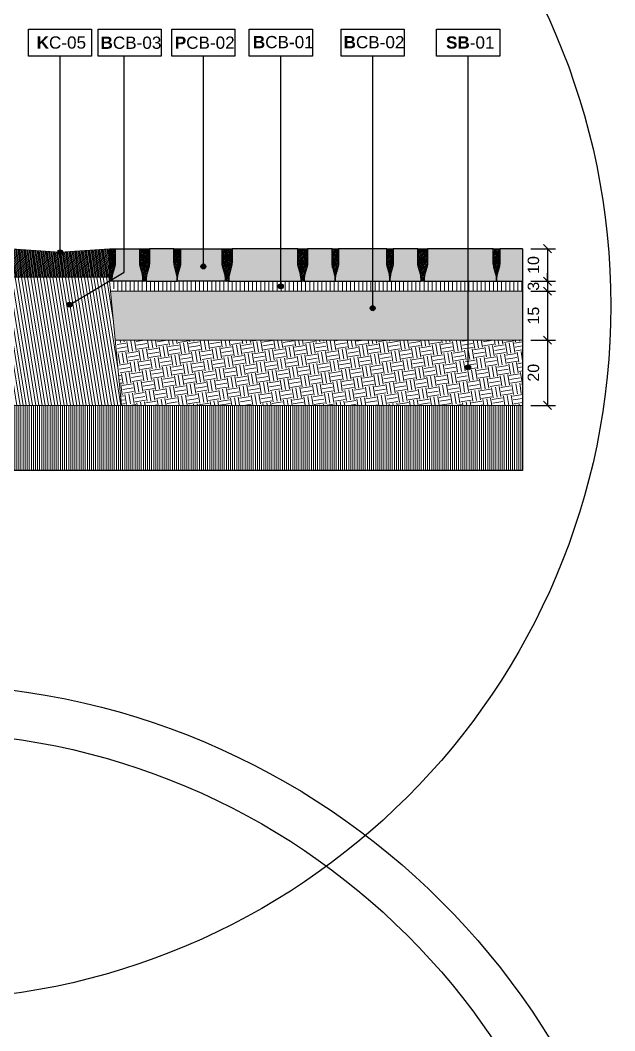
# Model space of a CAD drawing. Header units: metres. Extents: x -325 to 301, y -147 to 149.
# Drawn here: x 70.095 to 71.915, y 50.334 to 53.429 of the extents above; entities that cross this region are included whole.
import ezdxf

# ---------------------------------------------------------------- set-up
doc = ezdxf.new("R2010")
doc.units = ezdxf.units.M
doc.layers.get('Defpoints').update_dxf_attribs({"lineweight": 13})
doc.layers.add('-aux', color=50, linetype='Continuous', plot=False)
doc.layers.add('-AUX_MON', color=3, linetype='Continuous', plot=False)
doc.layers.add('0-TX-1_25', color=7, linetype='Continuous', true_color=0x3f4f7f)
doc.layers.add('EIT_3 TR sorra', color=7, linetype='Continuous', true_color=0xd8ceb0)
for name, color, linetype, lineweight, true_color in [('03-TR-Paviment_05_Open Joint Precast Pavements', 7, 'Continuous', 5, 0xb3b3b3), ('03-TR-Paviment_07_Precast Concrete Blocks', 7, 'Continuous', 5, 0xe7ddd0), ('3-TR sorra granitica', 7, 'Continuous', 0, 0xf2dac9), ('3-TR tot_u', 7, 'Continuous', 5, 0x787878)]:
    doc.layers.add(name, color=color, linetype=linetype, lineweight=lineweight, true_color=true_color)
for name, color, linetype, lineweight in [('1-CM', 7, 'Continuous', 0), ('3-TR Formigó', 252, 'Continuous', 0), ('3-TR Seleccionat', 44, 'Continuous', 0), ('3-TR Tot-u', 37, 'Continuous', 0)]:
    doc.layers.add(name, color=color, linetype=linetype, lineweight=lineweight)
for name, color, linetype in [('1-L- kodolé', 7, 'Continuous'), ('1-SECCIÓ', 1, 'Continuous'), ('A-KEYPLAN_HATCH', 7, 'Continuous'), ('A_TEXT_2', 7, 'Continuous')]:
    doc.layers.add(name, color=color, linetype=linetype)
doc.styles.get("Standard").update_dxf_attribs({"font": 'arial.ttf'})
doc.dimstyles.new('ISO-25', dxfattribs={"dimtxt": 0.1, "dimasz": 0.1, "dimexe": 0.1, "dimexo": 0.1, "dimgap": 0.1, "dimtad": 1, "dimdec": 0, "dimlfac": 100, "dimzin": 9, "dimtxsty": 'Standard', "dimblk": 'OBLIQUE', "dimcen": 0.1, "dimadec": 0, "dimazin": 0, "dimtfac": 1, "dimtdec": 0, "dimtmove": 0, "dimatfit": 3, "dimldrblk": 'OBLIQUE', "dimfxl": 1, "dimarcsym": 0})
pattern_1 = [(44.4325457, (41.7920093, -17.5875498), (0.00187572522, 0.00661871837), [0.0085328125, -0.0017065625, 0, -0.0017065625])]

# ---------------------------------------------------------------- blocks, each defined once
blk = doc.blocks.new('hatch keyplan 2')
at = {"layer": 'A-KEYPLAN_HATCH'}
blk.add_lwpolyline([(0, 0.00548), (0.01287, 0.00548), (0.01287, 0), (0, 0)], close=True, dxfattribs=at)
blk = doc.blocks.new('hatch keyplan')
at = {"layer": 'A-KEYPLAN_HATCH'}
blk.add_blockref('hatch keyplan 2', (1.43058, 0.85215), dxfattribs=at)
blk = doc.blocks.new('K04')
at = {"layer": 'A-KEYPLAN_HATCH'}
blk.add_blockref('hatch keyplan', (-1.42958, -0.85215), dxfattribs=at)
at = {"layer": 'A_TEXT_2', "insert": (0.0002, 0.00402), "char_height": 0.0025, "attachment_point": 1}
blk.add_mtext_dynamic_manual_height_columns('\\pi0.00244;{\\fArial|b1|i0|c0|p34;K}C-05', width=0.0145619, gutter_width=0.015, heights=[0], dxfattribs=at)
blk = doc.blocks.new('B-CB03')
at = {"layer": 'A-KEYPLAN_HATCH'}
blk.add_blockref('hatch keyplan', (-1.43058, -0.85215), dxfattribs=at)
at = {"layer": 'A_TEXT_2', "insert": (-0.0008, 0.00398), "char_height": 0.0025, "attachment_point": 1}
blk.add_mtext_dynamic_manual_height_columns('\\pi0.00128;{\\fArial|b1|i0|c0|p34;B}CB-03', width=0.0145619, gutter_width=0.015, heights=[0], dxfattribs=at)
blk = doc.blocks.new('PCB03')
at = {"layer": 'A-KEYPLAN_HATCH'}
blk.add_blockref('hatch keyplan', (-1.42958, -0.85215), dxfattribs=at)
at = {"layer": 'A_TEXT_2', "insert": (0.0002, 0.00399), "char_height": 0.0025, "attachment_point": 1}
blk.add_mtext_dynamic_manual_height_columns('\\pi0.00139;{\\fArial|b1|i0|c0|p34;P}CB-02', width=0.0145619, gutter_width=0.015, heights=[0], dxfattribs=at)
blk = doc.blocks.new('B-CB01')
at = {"layer": 'A-KEYPLAN_HATCH'}
blk.add_blockref('hatch keyplan', (-1.43058, -0.85215), dxfattribs=at)
at = {"layer": 'A_TEXT_2', "insert": (-0.0008, 0.00411), "char_height": 0.0025, "attachment_point": 1}
blk.add_mtext_dynamic_manual_height_columns('\\pi0.00152;{\\fArial|b1|i0|c0|p34;B}CB-01', width=0.0145619, gutter_width=0.015, heights=[0], dxfattribs=at)
blk = doc.blocks.new('B-CB02')
at = {"layer": 'A-KEYPLAN_HATCH'}
blk.add_blockref('hatch keyplan', (-1.43058, -0.85215), dxfattribs=at)
at = {"layer": 'A_TEXT_2', "insert": (-0.0008, 0.00409), "char_height": 0.0025, "attachment_point": 1}
blk.add_mtext_dynamic_manual_height_columns('\\pi0.00129;{\\fArial|b1|i0|c0|p34;B}CB-02', width=0.0145619, gutter_width=0.015, heights=[0], dxfattribs=at)
blk = doc.blocks.new('SB-01')
at = {"layer": 'A-KEYPLAN_HATCH'}
blk.add_blockref('hatch keyplan', (-1.43058, -0.85215), dxfattribs=at)
at = {"layer": 'A_TEXT_2', "insert": (-0.0008, 0.00403), "char_height": 0.0025, "attachment_point": 1}
blk.add_mtext_dynamic_manual_height_columns('\\pi0.00271;{\\fArial|b1|i0|c0|p34;SB}-01', width=0.0145619, gutter_width=0.015, heights=[0], dxfattribs=at)
blk = doc.blocks.new('POINT')
at = {"layer": '0-TX-1_25'}
h = blk.add_hatch(dxfattribs=at)
h.set_pattern_fill('ANGLE', color=256)
h.set_pattern_definition([(0, (-83.747, -12.726), (0, 6.985), [5.08, -1.905]), (90, (-83.747, -12.726), (-6.985, 4e-16), [5.08, -1.905])])
edge = h.paths.add_edge_path()
edge.add_arc((0, 0), 0.0075, 0, 360)
h = blk.add_hatch(color=256, dxfattribs=at)
h.dxf.hatch_style = 1
edge = h.paths.add_edge_path()
edge.add_arc((0, 0), 0.0075, 0, 360)
blk.add_circle((0, 0), 0.0075, dxfattribs=at)
blk = doc.blocks.new('_Oblique')
at = {"color": 0, "lineweight": -2}
blk.add_line((-0.5, -0.5), (0.5, 0.5), dxfattribs=at)
blk = doc.blocks.new('*D253')
at = {"layer": '0-TX-1_25', "color": 0, "lineweight": -2, "transparency": 16777216}
for p, q in [((71.6578, 52.7293), (71.7338, 52.7293)), ((71.7088, 52.7293), (71.7088, 52.6293)), ((71.658, 52.6293), (71.7338, 52.6293))]:
    blk.add_line(p, q, dxfattribs=at)
at = {"layer": 'Defpoints', "color": 0, "transparency": 16777216}
for p in [(71.6328, 52.7293), (71.633, 52.6293), (71.7088, 52.6293)]:
    blk.add_point(p, dxfattribs=at)
at = {"layer": '0-TX-1_25', "color": 0, "lineweight": -2, "transparency": 16777216, "xscale": 0.025, "yscale": 0.025, "zscale": 0.025}
for p, rotation in [((71.7088, 52.7293), 90), ((71.7088, 52.6293), 270)]:
    blk.add_blockref('_Oblique', p, dxfattribs=dict(at, rotation=rotation))
at = {"layer": '0-TX-1_25', "color": 0, "transparency": 16777216, "insert": (71.6659, 52.6793), "char_height": 0.035, "attachment_point": 5, "rotation": 90}
blk.add_mtext('10', dxfattribs=at)
blk = doc.blocks.new('*D254')
at = {"layer": '0-TX-1_25', "color": 0, "lineweight": -2, "transparency": 16777216}
for p, q in [((71.658, 52.6293), (71.7338, 52.6293)), ((71.7088, 52.6293), (71.7088, 52.6543)), ((71.7088, 52.6293), (71.7088, 52.5993)), ((71.658, 52.5993), (71.7338, 52.5993)), ((71.7088, 52.5993), (71.7088, 52.5743))]:
    blk.add_line(p, q, dxfattribs=at)
at = {"layer": 'Defpoints', "color": 0, "transparency": 16777216}
for p in [(71.633, 52.6293), (71.633, 52.5993), (71.7088, 52.5993)]:
    blk.add_point(p, dxfattribs=at)
at = {"layer": '0-TX-1_25', "color": 0, "lineweight": -2, "transparency": 16777216, "xscale": 0.025, "yscale": 0.025, "zscale": 0.025}
for p, rotation in [((71.7088, 52.6293), 270), ((71.7088, 52.5993), 90)]:
    blk.add_blockref('_Oblique', p, dxfattribs=dict(at, rotation=rotation))
at = {"layer": '0-TX-1_25', "color": 0, "transparency": 16777216, "insert": (71.6659, 52.6143), "char_height": 0.035, "attachment_point": 5, "rotation": 90}
blk.add_mtext('3', dxfattribs=at)
blk = doc.blocks.new('*D255')
at = {"layer": '0-TX-1_25', "color": 0, "lineweight": -2, "transparency": 16777216}
for p, q in [((71.658, 52.5993), (71.7338, 52.5993)), ((71.7088, 52.5993), (71.7088, 52.4493)), ((71.658, 52.4493), (71.7338, 52.4493))]:
    blk.add_line(p, q, dxfattribs=at)
at = {"layer": 'Defpoints', "color": 0, "transparency": 16777216}
for p in [(71.633, 52.5993), (71.633, 52.4493), (71.7088, 52.4493)]:
    blk.add_point(p, dxfattribs=at)
at = {"layer": '0-TX-1_25', "color": 0, "lineweight": -2, "transparency": 16777216, "xscale": 0.025, "yscale": 0.025, "zscale": 0.025}
for p, rotation in [((71.7088, 52.5993), 90), ((71.7088, 52.4493), 270)]:
    blk.add_blockref('_Oblique', p, dxfattribs=dict(at, rotation=rotation))
at = {"layer": '0-TX-1_25', "color": 0, "transparency": 16777216, "insert": (71.6659, 52.5243), "char_height": 0.035, "attachment_point": 5, "rotation": 90}
blk.add_mtext('15', dxfattribs=at)
blk = doc.blocks.new('*D256')
at = {"layer": '0-TX-1_25', "color": 0, "lineweight": -2, "transparency": 16777216}
for p, q in [((71.658, 52.4493), (71.7338, 52.4493)), ((71.7088, 52.4493), (71.7088, 52.2493)), ((71.658, 52.2493), (71.7338, 52.2493))]:
    blk.add_line(p, q, dxfattribs=at)
at = {"layer": 'Defpoints', "color": 0, "transparency": 16777216}
for p in [(71.633, 52.4493), (71.633, 52.2493), (71.7088, 52.2493)]:
    blk.add_point(p, dxfattribs=at)
at = {"layer": '0-TX-1_25', "color": 0, "lineweight": -2, "transparency": 16777216, "xscale": 0.025, "yscale": 0.025, "zscale": 0.025}
for p, rotation in [((71.7088, 52.4493), 90), ((71.7088, 52.2493), 270)]:
    blk.add_blockref('_Oblique', p, dxfattribs=dict(at, rotation=rotation))
at = {"layer": '0-TX-1_25', "color": 0, "transparency": 16777216, "insert": (71.6659, 52.3493), "char_height": 0.035, "attachment_point": 5, "rotation": 90}
blk.add_mtext('20', dxfattribs=at)

msp = doc.modelspace()

# ---------------------------------------------------------------- hatches: boundary and pattern name
at = {"layer": '03-TR-Paviment_05_Open Joint Precast Pavements'}
h = msp.add_hatch(color=256, dxfattribs=at)
h.dxf.hatch_style = 1
edge = h.paths.add_edge_path()
edge.add_line((70.3755, 52.6293), (70.3755, 52.6375))
edge.add_arc((70.424, 52.6375), 0.0484, 164.001, 180, ccw=False)
edge.add_line((70.3774, 52.6509), (70.3834, 52.6716))
edge.add_arc((70.3284, 52.6873), 0.0571, 344.001, 360)
edge.add_line((70.3856, 52.6873), (70.3856, 52.7285))
edge.add_line((70.3856, 52.7285), (70.3864, 52.7285))
edge.add_line((70.3864, 52.7285), (70.3864, 52.7293))
edge.add_line((70.3864, 52.7293), (70.4597, 52.7293))
edge.add_line((70.4597, 52.7293), (70.4597, 52.7285))
edge.add_line((70.4597, 52.7285), (70.4605, 52.7285))
edge.add_line((70.4605, 52.7285), (70.4605, 52.6873))
edge.add_arc((70.5176, 52.6873), 0.0571, 180, 195.999)
edge.add_line((70.4627, 52.6716), (70.4686, 52.6509))
edge.add_arc((70.4221, 52.6375), 0.0484, 0, 15.999, ccw=False)
edge.add_line((70.4705, 52.6375), (70.4705, 52.6293))
edge.add_line((70.4705, 52.6293), (70.3755, 52.6293))
h = msp.add_hatch(color=256, dxfattribs=at)
h.dxf.hatch_style = 1
edge = h.paths.add_edge_path()
edge.add_line((70.5755, 52.6293), (70.5755, 52.6375))
edge.add_arc((70.527, 52.6375), 0.0484, 360, 375.999)
edge.add_line((70.5736, 52.6509), (70.5676, 52.6716))
edge.add_arc((70.6226, 52.6873), 0.0571, 180, 195.999, ccw=False)
edge.add_line((70.5654, 52.6873), (70.5654, 52.7285))
edge.add_line((70.5654, 52.7285), (70.5646, 52.7285))
edge.add_line((70.5646, 52.7285), (70.5646, 52.7293))
edge.add_line((70.5646, 52.7293), (70.4913, 52.7293))
edge.add_line((70.4913, 52.7293), (70.4913, 52.7285))
edge.add_line((70.4913, 52.7285), (70.4905, 52.7285))
edge.add_line((70.4905, 52.7285), (70.4905, 52.6873))
edge.add_arc((70.4334, 52.6873), 0.0571, 344.001, 360, ccw=False)
edge.add_line((70.4883, 52.6716), (70.4824, 52.6509))
edge.add_arc((70.5289, 52.6375), 0.0484, 164.001, 180)
edge.add_line((70.4805, 52.6375), (70.4805, 52.6293))
edge.add_line((70.4805, 52.6293), (70.5755, 52.6293))
h = msp.add_hatch(color=256, dxfattribs=at)
h.dxf.hatch_style = 1
edge = h.paths.add_edge_path()
edge.add_line((70.5755, 52.6293), (70.5755, 52.6375))
edge.add_arc((70.6239, 52.6375), 0.0484, 164.001, 180, ccw=False)
edge.add_line((70.5773, 52.6509), (70.5833, 52.6716))
edge.add_arc((70.5284, 52.6873), 0.0571, 344.001, 360)
edge.add_line((70.5855, 52.6873), (70.5855, 52.7285))
edge.add_line((70.5855, 52.7285), (70.5863, 52.7285))
edge.add_line((70.5863, 52.7285), (70.5863, 52.7293))
edge.add_line((70.5863, 52.7293), (70.7121, 52.7293))
edge.add_line((70.7121, 52.7293), (70.7121, 52.7285))
edge.add_line((70.7121, 52.7285), (70.7129, 52.7285))
edge.add_line((70.7129, 52.7285), (70.7129, 52.6873))
edge.add_arc((70.7701, 52.6873), 0.0571, 180, 195.999)
edge.add_line((70.7151, 52.6716), (70.7211, 52.6509))
edge.add_arc((70.6745, 52.6375), 0.0484, 0, 15.999, ccw=False)
edge.add_line((70.723, 52.6375), (70.723, 52.6293))
edge.add_line((70.723, 52.6293), (70.5755, 52.6293))
h = msp.add_hatch(color=256, dxfattribs=at)
h.dxf.hatch_style = 1
edge = h.paths.add_edge_path()
edge.add_line((70.9543, 52.6293), (70.9543, 52.6375))
edge.add_arc((70.9058, 52.6375), 0.0484, 0, 15.999)
edge.add_line((70.9524, 52.6509), (70.9464, 52.6716))
edge.add_arc((71.0014, 52.6873), 0.0571, 180, 195.999, ccw=False)
edge.add_line((70.9442, 52.6873), (70.9442, 52.7285))
edge.add_line((70.9442, 52.7285), (70.9434, 52.7285))
edge.add_line((70.9434, 52.7285), (70.9434, 52.7293))
edge.add_line((70.9434, 52.7293), (70.7439, 52.7293))
edge.add_line((70.7439, 52.7293), (70.7439, 52.7285))
edge.add_line((70.7439, 52.7285), (70.7431, 52.7285))
edge.add_line((70.7431, 52.7285), (70.7431, 52.6873))
edge.add_arc((70.6859, 52.6873), 0.0571, -15.999, 0, ccw=False)
edge.add_line((70.7408, 52.6716), (70.7349, 52.6509))
edge.add_arc((70.7814, 52.6375), 0.0484, 164.001, 180)
edge.add_line((70.733, 52.6375), (70.733, 52.6293))
edge.add_line((70.733, 52.6293), (70.9543, 52.6293))
h = msp.add_hatch(color=256, dxfattribs=at)
h.dxf.hatch_style = 1
edge = h.paths.add_edge_path()
edge.add_line((71.0592, 52.6293), (71.0592, 52.6375))
edge.add_arc((71.0108, 52.6375), 0.0484, 0, 15.999)
edge.add_line((71.0573, 52.6509), (71.0514, 52.6716))
edge.add_arc((71.1063, 52.6873), 0.0571, 180, 195.999, ccw=False)
edge.add_line((71.0492, 52.6873), (71.0492, 52.7285))
edge.add_line((71.0492, 52.7285), (71.0484, 52.7285))
edge.add_line((71.0484, 52.7285), (71.0484, 52.7293))
edge.add_line((71.0484, 52.7293), (70.9751, 52.7293))
edge.add_line((70.9751, 52.7293), (70.9751, 52.7285))
edge.add_line((70.9751, 52.7285), (70.9743, 52.7285))
edge.add_line((70.9743, 52.7285), (70.9743, 52.6873))
edge.add_arc((70.9172, 52.6873), 0.0571, -15.999, 0, ccw=False)
edge.add_line((70.9721, 52.6716), (70.9661, 52.6509))
edge.add_arc((71.0127, 52.6375), 0.0484, 164.001, 180)
edge.add_line((70.9643, 52.6375), (70.9643, 52.6293))
edge.add_line((70.9643, 52.6293), (71.0592, 52.6293))
h = msp.add_hatch(color=256, dxfattribs=at)
h.dxf.hatch_style = 1
edge = h.paths.add_edge_path()
edge.add_line((71.2267, 52.6293), (71.2267, 52.6375))
edge.add_arc((71.1783, 52.6375), 0.0484, 360, 375.999)
edge.add_line((71.2248, 52.6509), (71.2189, 52.6716))
edge.add_arc((71.2738, 52.6873), 0.0571, 180, 195.999, ccw=False)
edge.add_line((71.2167, 52.6873), (71.2167, 52.7285))
edge.add_line((71.2167, 52.7285), (71.2159, 52.7285))
edge.add_line((71.2159, 52.7285), (71.2159, 52.7293))
edge.add_line((71.2159, 52.7293), (71.0701, 52.7293))
edge.add_line((71.0701, 52.7293), (71.0701, 52.7285))
edge.add_line((71.0701, 52.7285), (71.0693, 52.7285))
edge.add_line((71.0693, 52.7285), (71.0693, 52.6873))
edge.add_arc((71.0121, 52.6873), 0.0571, 344.001, 360, ccw=False)
edge.add_line((71.067, 52.6716), (71.0611, 52.6509))
edge.add_arc((71.1076, 52.6375), 0.0484, 164.001, 180)
edge.add_line((71.0592, 52.6375), (71.0592, 52.6293))
edge.add_line((71.0592, 52.6293), (71.2267, 52.6293))
h = msp.add_hatch(color=256, dxfattribs=at)
h.dxf.hatch_style = 1
edge = h.paths.add_edge_path()
edge.add_line((71.3217, 52.6293), (71.3217, 52.6375))
edge.add_arc((71.2733, 52.6375), 0.0484, 0, 15.999)
edge.add_line((71.3198, 52.6509), (71.3139, 52.6716))
edge.add_arc((71.3688, 52.6873), 0.0571, 180, 195.999, ccw=False)
edge.add_line((71.3116, 52.6873), (71.3116, 52.7285))
edge.add_line((71.3116, 52.7285), (71.3108, 52.7285))
edge.add_line((71.3108, 52.7285), (71.3108, 52.7293))
edge.add_line((71.3108, 52.7293), (71.2375, 52.7293))
edge.add_line((71.2375, 52.7293), (71.2375, 52.7285))
edge.add_line((71.2375, 52.7285), (71.2367, 52.7285))
edge.add_line((71.2367, 52.7285), (71.2367, 52.6873))
edge.add_arc((71.1796, 52.6873), 0.0571, -15.999, 0, ccw=False)
edge.add_line((71.2345, 52.6716), (71.2286, 52.6509))
edge.add_arc((71.2751, 52.6375), 0.0484, 164.001, 180)
edge.add_line((71.2267, 52.6375), (71.2267, 52.6293))
edge.add_line((71.2267, 52.6293), (71.3217, 52.6293))
h = msp.add_hatch(color=256, dxfattribs=at)
h.dxf.hatch_style = 1
edge = h.paths.add_edge_path()
edge.add_line((71.5529, 52.6293), (71.5529, 52.6375))
edge.add_arc((71.5045, 52.6375), 0.0484, 0, 15.999)
edge.add_line((71.551, 52.6509), (71.5451, 52.6716))
edge.add_arc((71.6, 52.6873), 0.0571, 180, 195.999, ccw=False)
edge.add_line((71.5429, 52.6873), (71.5429, 52.7285))
edge.add_line((71.5429, 52.7285), (71.5421, 52.7285))
edge.add_line((71.5421, 52.7285), (71.5421, 52.7293))
edge.add_line((71.5421, 52.7293), (71.3425, 52.7293))
edge.add_line((71.3425, 52.7293), (71.3425, 52.7285))
edge.add_line((71.3425, 52.7285), (71.3417, 52.7285))
edge.add_line((71.3417, 52.7285), (71.3417, 52.6873))
edge.add_arc((71.2846, 52.6873), 0.0571, -15.999, 0, ccw=False)
edge.add_line((71.3395, 52.6716), (71.3336, 52.6509))
edge.add_arc((71.3801, 52.6375), 0.0484, 164.001, 180)
edge.add_line((71.3317, 52.6375), (71.3317, 52.6293))
edge.add_line((71.3317, 52.6293), (71.5529, 52.6293))
h = msp.add_hatch(color=256, dxfattribs=at)
h.dxf.hatch_style = 1
edge = h.paths.add_edge_path()
edge.add_line((71.6328, 52.6293), (71.6328, 52.7293))
edge.add_line((71.6328, 52.7293), (71.5637, 52.7293))
edge.add_line((71.5637, 52.7293), (71.5637, 52.7285))
edge.add_line((71.5637, 52.7285), (71.5629, 52.7285))
edge.add_line((71.5629, 52.7285), (71.5629, 52.6873))
edge.add_arc((71.5058, 52.6873), 0.0571, 344.001, 360, ccw=False)
edge.add_line((71.5607, 52.6716), (71.5548, 52.6509))
edge.add_arc((71.6013, 52.6375), 0.0484, 164.001, 180)
edge.add_line((71.5529, 52.6375), (71.5529, 52.6293))
edge.add_line((71.5529, 52.6293), (71.6328, 52.6293))
at = {"layer": '03-TR-Paviment_07_Precast Concrete Blocks'}
h = msp.add_hatch(dxfattribs=at)
h.set_pattern_fill('ANSI31', color=256, scale=0.001075, angle=233.432546, style=0, double=1)
h.paths.add_polyline_path([(70.0676, 52.7293), (70.0676, 52.6421), (70.3676, 52.6421), (70.3676, 52.7293), (70.2168, 52.7182)])
at = {"layer": '3-TR Formigó'}
h = msp.add_hatch(dxfattribs=at)
h.set_pattern_fill('ANSI31', color=256, scale=0.003, angle=234.1752)
h.set_pattern_definition([(279.175244, (-139.538644, 8.5886), (0.00940313004, 0.0015188056), [])])
h.paths.add_polyline_path([(70.0692, 52.2493), (70.4054, 52.2493), (70.3676, 52.6421), (70.0676, 52.6421), (70.0684, 52.5845)])
at = {"layer": '3-TR Seleccionat'}
h = msp.add_hatch(dxfattribs=at)
h.set_pattern_fill('ANSI31', color=256, scale=0.002, angle=225, style=0)
h.set_pattern_definition([(270, (-130.816933, 4.915966), (0.00635, -2e-18), [])])
h.paths.add_polyline_path([(68.6362, 52.8283), (68.6362, 52.0493), (71.6328, 52.0499), (71.633, 52.2493), (70.0693, 52.2493), (69.5676, 52.2493), (69.5676, 52.4729)])
at = {"layer": '3-TR sorra granitica'}
h = msp.add_hatch(dxfattribs=at)
h.set_pattern_fill('LINE', color=256, scale=0.1, angle=54.3535, style=0)
h.set_pattern_definition([(90, (95.780813, 260.784959), (-0.0125, -5e-12), [])])
h.paths.add_polyline_path([(70.3723, 52.6293), (70.3834, 52.5993), (71.633, 52.5993), (71.633, 52.6293)])
at = {"layer": '3-TR Tot-u'}
h = msp.add_hatch(dxfattribs=at)
h.set_pattern_fill('EARTH', color=256, scale=0.005, angle=-80.82476)
h.paths.add_polyline_path([(70.4063, 52.2493), (71.6328, 52.2493), (71.6328, 52.4493), (70.3905, 52.4495)])
at = {"layer": '3-TR tot_u'}
h = msp.add_hatch(dxfattribs=at)
h.set_pattern_fill('AR-CONC', color=256, scale=0.0002, angle=90.2664)
h.set_pattern_definition([(140.2664143104, (269984.931893, -738410.930217), (0.0030183585511, 0.0364513625844), [0.00381, -0.04191]), (85.2664143104, (269984.931893, -738410.930217), (-0.0381781810675, -0.0072262829332), [0.003048, -0.033528116834]), (190.7178590104, (269984.932144, -738410.92718), (-0.0351598209585, 0.0292250795622), [0.00323800176, -0.03561804892]), (136.4506143104, (269984.921733, -738410.930265), (0.0081562825582, 0.0542543196878), [0.005715, -0.062865]), (186.9019719204, (269984.922413, -738410.925743), (-0.049705465848, 0.047250217616), [0.004857004628, -0.053427121632]), (81.45056548, (269984.921733, -738410.930265), (-0.0497054658455, 0.0472502176188), [0.004571993414, -0.050291946384]), (111.2664143104, (269984.92425, -738410.925173), (0.0203118235131, 0.0304176527954), [0.00381, -0.04191]), (56.2664143104, (269984.92425, -738410.925173), (-0.0368946682902, 0.0121889849718), [0.003048, -0.033528]), (161.7178593104, (269984.925942, -738410.922638), (-0.016582844967, 0.0426066376987), [0.00323800176, -0.03561798752]), (127.7664143104, (269984.931893, -738410.930217), (-0.0169136972324, 0.00053908133522), [0, -0.0331216, 0, -0.034036, 0, -0.033655]), (97.7664143104, (269984.931893, -738410.930217), (-0.02009803784808, 0.0132706243038), [0, -0.0194056, 0, -0.0323596, 0, -0.012827]), (57.7664143104, (269984.931946, -738410.941546), (0.00101964285024, 0.02712315336895), [0, -0.0127, 0, -0.039624, 0, -0.052578]), (47.7664143104, (269984.93197, -738410.946626), (-0.0052229971542, 0.0296018704426), [0, -0.01651, 0, -0.0263144, 0, -0.037338])])
h.paths.add_polyline_path([(70.3708, 52.5981), (70.3855, 52.4495), (71.6328, 52.4493), (71.633, 52.5993)])
at = {"layer": 'EIT_3 TR sorra'}
h = msp.add_hatch(dxfattribs=at)
h.set_pattern_fill('ANSI36', color=256, scale=0.001075, angle=-0.5675, style=0, double=1)
h.set_pattern_definition(pattern_1)
edge = h.paths.add_edge_path()
edge.add_line((70.3755, 52.6293), (70.3676, 52.6293))
edge.add_line((70.3676, 52.6293), (70.3676, 52.7285))
edge.add_line((70.3676, 52.7285), (70.3856, 52.7285))
edge.add_line((70.3856, 52.7285), (70.3856, 52.6873))
edge.add_arc((70.3284, 52.6873), 0.0571, 344.001, 360, ccw=False)
edge.add_line((70.3834, 52.6716), (70.3774, 52.6508))
edge.add_arc((70.424, 52.6375), 0.0484, 164.001, 180)
edge.add_line((70.3755, 52.6375), (70.3755, 52.6293))
edge.add_line((70.3755, 52.6293), (70.3676, 52.6293))
h = msp.add_hatch(dxfattribs=at)
h.set_pattern_fill('ANSI36', color=256, scale=0.001075, angle=-0.5675, style=0, double=1)
h.set_pattern_definition(pattern_1)
edge = h.paths.add_edge_path()
edge.add_line((70.4805, 52.6293), (70.4705, 52.6293))
edge.add_line((70.4705, 52.6293), (70.4705, 52.6375))
edge.add_arc((70.4221, 52.6375), 0.0484, 360, 375.999)
edge.add_line((70.4686, 52.6508), (70.4627, 52.6716))
edge.add_arc((70.5176, 52.6873), 0.0571, 180, 195.999, ccw=False)
edge.add_line((70.4605, 52.6873), (70.4605, 52.7285))
edge.add_line((70.4605, 52.7285), (70.4905, 52.7285))
edge.add_line((70.4905, 52.7285), (70.4905, 52.6873))
edge.add_arc((70.4334, 52.6873), 0.0571, -15.999, 0, ccw=False)
edge.add_line((70.4883, 52.6716), (70.4824, 52.6508))
edge.add_arc((70.5289, 52.6375), 0.0484, 164.001, 180)
edge.add_line((70.4805, 52.6375), (70.4805, 52.6293))
edge.add_line((70.4805, 52.6293), (70.4705, 52.6293))
h = msp.add_hatch(dxfattribs=at)
h.set_pattern_fill('ANSI36', color=256, scale=0.001075, angle=-0.5675, style=0, double=1)
h.set_pattern_definition(pattern_1)
edge = h.paths.add_edge_path()
edge.add_line((70.5755, 52.6293), (70.5755, 52.6375))
edge.add_arc((70.527, 52.6375), 0.0484, 360, 375.999)
edge.add_line((70.5736, 52.6508), (70.5676, 52.6716))
edge.add_arc((70.6226, 52.6873), 0.0571, 180, 195.999, ccw=False)
edge.add_line((70.5654, 52.6873), (70.5654, 52.7285))
edge.add_line((70.5654, 52.7285), (70.5855, 52.7285))
edge.add_line((70.5855, 52.7285), (70.5855, 52.6873))
edge.add_arc((70.5284, 52.6873), 0.0571, -15.999, 0, ccw=False)
edge.add_line((70.5833, 52.6716), (70.5773, 52.6508))
edge.add_arc((70.6239, 52.6375), 0.0484, 164.001, 180)
edge.add_line((70.5755, 52.6375), (70.5755, 52.6293))
h = msp.add_hatch(dxfattribs=at)
h.set_pattern_fill('ANSI36', color=256, scale=0.001075, angle=-0.5675, style=0, double=1)
h.set_pattern_definition(pattern_1)
edge = h.paths.add_edge_path()
edge.add_line((70.733, 52.6293), (70.723, 52.6293))
edge.add_line((70.723, 52.6293), (70.723, 52.6375))
edge.add_arc((70.6745, 52.6375), 0.0484, 0, 15.999)
edge.add_line((70.7211, 52.6508), (70.7151, 52.6716))
edge.add_arc((70.7701, 52.6873), 0.0571, 180, 195.999, ccw=False)
edge.add_line((70.7129, 52.6873), (70.7129, 52.7285))
edge.add_line((70.7129, 52.7285), (70.743, 52.7285))
edge.add_line((70.743, 52.7285), (70.743, 52.6873))
edge.add_arc((70.6858, 52.6873), 0.0571, 344.001, 360, ccw=False)
edge.add_line((70.7408, 52.6716), (70.7348, 52.6508))
edge.add_arc((70.7814, 52.6375), 0.0484, 164.001, 180)
edge.add_line((70.733, 52.6375), (70.733, 52.6293))
edge.add_line((70.733, 52.6293), (70.723, 52.6293))
h = msp.add_hatch(dxfattribs=at)
h.set_pattern_fill('ANSI36', color=256, scale=0.001075, angle=-0.5675, style=0, double=1)
h.set_pattern_definition(pattern_1)
edge = h.paths.add_edge_path()
edge.add_line((70.9643, 52.6293), (70.9543, 52.6293))
edge.add_line((70.9543, 52.6293), (70.9543, 52.6375))
edge.add_arc((70.9058, 52.6375), 0.0484, 360, 375.999)
edge.add_line((70.9524, 52.6508), (70.9464, 52.6716))
edge.add_arc((71.0014, 52.6873), 0.0571, 180, 195.999, ccw=False)
edge.add_line((70.9442, 52.6873), (70.9442, 52.7285))
edge.add_line((70.9442, 52.7285), (70.9743, 52.7285))
edge.add_line((70.9743, 52.7285), (70.9743, 52.6873))
edge.add_arc((70.9172, 52.6873), 0.0571, -15.999, 0, ccw=False)
edge.add_line((70.9721, 52.6716), (70.9661, 52.6508))
edge.add_arc((71.0127, 52.6375), 0.0484, 164.001, 180)
edge.add_line((70.9643, 52.6375), (70.9643, 52.6293))
edge.add_line((70.9643, 52.6293), (70.9543, 52.6293))
h = msp.add_hatch(dxfattribs=at)
h.set_pattern_fill('ANSI36', color=256, scale=0.001075, angle=-0.5675, style=0, double=1)
h.set_pattern_definition(pattern_1)
edge = h.paths.add_edge_path()
edge.add_line((71.0592, 52.6293), (71.0592, 52.6375))
edge.add_arc((71.0108, 52.6375), 0.0484, 0, 15.999)
edge.add_line((71.0573, 52.6508), (71.0514, 52.6716))
edge.add_arc((71.1063, 52.6873), 0.0571, 180, 195.999, ccw=False)
edge.add_line((71.0492, 52.6873), (71.0492, 52.7285))
edge.add_line((71.0492, 52.7285), (71.0693, 52.7285))
edge.add_line((71.0693, 52.7285), (71.0693, 52.6873))
edge.add_arc((71.0121, 52.6873), 0.0571, 344.001, 360, ccw=False)
edge.add_line((71.067, 52.6716), (71.0611, 52.6508))
edge.add_arc((71.1076, 52.6375), 0.0484, 164.001, 180)
edge.add_line((71.0592, 52.6375), (71.0592, 52.6293))
h = msp.add_hatch(dxfattribs=at)
h.set_pattern_fill('ANSI36', color=256, scale=0.001075, angle=-0.5675, style=0, double=1)
h.set_pattern_definition(pattern_1)
edge = h.paths.add_edge_path()
edge.add_line((71.2267, 52.6293), (71.2267, 52.6375))
edge.add_arc((71.1783, 52.6375), 0.0484, 360, 375.999)
edge.add_line((71.2248, 52.6508), (71.2189, 52.6716))
edge.add_arc((71.2738, 52.6873), 0.0571, 180, 195.999, ccw=False)
edge.add_line((71.2167, 52.6873), (71.2167, 52.7285))
edge.add_line((71.2167, 52.7285), (71.2367, 52.7285))
edge.add_line((71.2367, 52.7285), (71.2367, 52.6873))
edge.add_arc((71.1796, 52.6873), 0.0571, -15.999, 0, ccw=False)
edge.add_line((71.2345, 52.6716), (71.2286, 52.6508))
edge.add_arc((71.2751, 52.6375), 0.0484, 164.001, 180)
edge.add_line((71.2267, 52.6375), (71.2267, 52.6293))
h = msp.add_hatch(dxfattribs=at)
h.set_pattern_fill('ANSI36', color=256, scale=0.001075, angle=-0.5675, style=0, double=1)
h.set_pattern_definition(pattern_1)
edge = h.paths.add_edge_path()
edge.add_line((71.3317, 52.6293), (71.3217, 52.6293))
edge.add_line((71.3217, 52.6293), (71.3217, 52.6375))
edge.add_arc((71.2733, 52.6375), 0.0484, 360, 375.999)
edge.add_line((71.3198, 52.6508), (71.3139, 52.6716))
edge.add_arc((71.3688, 52.6873), 0.0571, 180, 195.999, ccw=False)
edge.add_line((71.3116, 52.6873), (71.3116, 52.7285))
edge.add_line((71.3116, 52.7285), (71.3417, 52.7285))
edge.add_line((71.3417, 52.7285), (71.3417, 52.6873))
edge.add_arc((71.2846, 52.6873), 0.0571, -15.999, 0, ccw=False)
edge.add_line((71.3395, 52.6716), (71.3336, 52.6508))
edge.add_arc((71.3801, 52.6375), 0.0484, 164.001, 180)
edge.add_line((71.3317, 52.6375), (71.3317, 52.6293))
edge.add_line((71.3317, 52.6293), (71.3217, 52.6293))
h = msp.add_hatch(dxfattribs=at)
h.set_pattern_fill('ANSI36', color=256, scale=0.001075, angle=-0.5675, style=0, double=1)
h.set_pattern_definition(pattern_1)
edge = h.paths.add_edge_path()
edge.add_line((71.5529, 52.6293), (71.5529, 52.6375))
edge.add_arc((71.5045, 52.6375), 0.0484, 360, 375.999)
edge.add_line((71.551, 52.6508), (71.5451, 52.6716))
edge.add_arc((71.6, 52.6873), 0.0571, 180, 195.999, ccw=False)
edge.add_line((71.5429, 52.6873), (71.5429, 52.7285))
edge.add_line((71.5429, 52.7285), (71.5629, 52.7285))
edge.add_line((71.5629, 52.7285), (71.5629, 52.6873))
edge.add_arc((71.5058, 52.6873), 0.0571, -15.999, 0, ccw=False)
edge.add_line((71.5607, 52.6716), (71.5548, 52.6508))
edge.add_arc((71.6013, 52.6375), 0.0484, 164.001, 180)
edge.add_line((71.5529, 52.6375), (71.5529, 52.6293))

# ---------------------------------------------------------------- linework, layer by layer
at = {"layer": '-aux'}
for points in [[(70.3755, 52.6293), (70.3676, 52.6293), (70.3676, 52.7285), (70.3856, 52.7285), (70.3856, 52.6873, -0.069923), (70.3834, 52.6716), (70.3774, 52.6508, 0.069923), (70.3755, 52.6375), (70.3755, 52.6293), (70.3676, 52.6293)], [(70.4805, 52.6293), (70.4705, 52.6293), (70.4705, 52.6375, 0.069923), (70.4686, 52.6508), (70.4627, 52.6716, -0.069923), (70.4605, 52.6873), (70.4605, 52.7285), (70.4905, 52.7285), (70.4905, 52.6873, -0.069923), (70.4883, 52.6716), (70.4824, 52.6508, 0.069923), (70.4805, 52.6375), (70.4805, 52.6293), (70.4705, 52.6293)], [(70.5755, 52.6293), (70.5755, 52.6293), (70.5755, 52.6375, 0.069923), (70.5736, 52.6508), (70.5676, 52.6716, -0.069923), (70.5654, 52.6873), (70.5654, 52.7285), (70.5855, 52.7285), (70.5855, 52.6873, -0.069923), (70.5833, 52.6716), (70.5773, 52.6508, 0.069923), (70.5755, 52.6375), (70.5755, 52.6293), (70.5755, 52.6293)], [(70.733, 52.6293), (70.723, 52.6293), (70.723, 52.6375, 0.069923), (70.7211, 52.6508), (70.7151, 52.6716, -0.069923), (70.7129, 52.6873), (70.7129, 52.7285), (70.743, 52.7285), (70.743, 52.6873, -0.069923), (70.7408, 52.6716), (70.7348, 52.6508, 0.069923), (70.733, 52.6375), (70.733, 52.6293), (70.723, 52.6293)], [(70.9643, 52.6293), (70.9543, 52.6293), (70.9543, 52.6375, 0.069923), (70.9524, 52.6508), (70.9464, 52.6716, -0.069923), (70.9442, 52.6873), (70.9442, 52.7285), (70.9743, 52.7285), (70.9743, 52.6873, -0.069923), (70.9721, 52.6716), (70.9661, 52.6508, 0.069923), (70.9643, 52.6375), (70.9643, 52.6293), (70.9543, 52.6293)], [(71.0592, 52.6293), (71.0592, 52.6293), (71.0592, 52.6375, 0.069923), (71.0573, 52.6508), (71.0514, 52.6716, -0.069923), (71.0492, 52.6873), (71.0492, 52.7285), (71.0693, 52.7285), (71.0693, 52.6873, -0.069923), (71.067, 52.6716), (71.0611, 52.6508, 0.069923), (71.0592, 52.6375), (71.0592, 52.6293), (71.0592, 52.6293)], [(71.2267, 52.6293), (71.2267, 52.6293), (71.2267, 52.6375, 0.069923), (71.2248, 52.6508), (71.2189, 52.6716, -0.069923), (71.2167, 52.6873), (71.2167, 52.7285), (71.2367, 52.7285), (71.2367, 52.6873, -0.069923), (71.2345, 52.6716), (71.2286, 52.6508, 0.069923), (71.2267, 52.6375), (71.2267, 52.6293), (71.2267, 52.6293)], [(71.3317, 52.6293), (71.3217, 52.6293), (71.3217, 52.6375, 0.069923), (71.3198, 52.6508), (71.3139, 52.6716, -0.069923), (71.3116, 52.6873), (71.3116, 52.7285), (71.3417, 52.7285), (71.3417, 52.6873, -0.069923), (71.3395, 52.6716), (71.3336, 52.6508, 0.069923), (71.3317, 52.6375), (71.3317, 52.6293), (71.3217, 52.6293)], [(71.5529, 52.6293), (71.5529, 52.6293), (71.5529, 52.6375, 0.069923), (71.551, 52.6508), (71.5451, 52.6716, -0.069923), (71.5429, 52.6873), (71.5429, 52.7285), (71.5629, 52.7285), (71.5629, 52.6873, -0.069923), (71.5607, 52.6716), (71.5548, 52.6508, 0.069923), (71.5529, 52.6375), (71.5529, 52.6293), (71.5529, 52.6293)]]:
    msp.add_lwpolyline(points, format="xyb", dxfattribs=at)
msp.add_lwpolyline([(71.6328, 52.0499), (68.6362, 52.0499)], dxfattribs=at)
at = {"layer": '-AUX_MON'}
for centre, radius in [((69.7749, 52.5543), 2.1279), ((69.7749, 49.1213), 2.2751), ((69.7749, 49.1213), 2.1279)]:
    msp.add_circle(centre, radius, dxfattribs=at)
at = {"layer": '0-TX-1_25'}
for points in [[(70.2168, 52.7182), (70.2168, 53.3192)], [(70.2456, 52.5577), (70.413, 52.6573), (70.413, 53.3192)], [(70.6555, 52.6749), (70.6555, 53.3192)], [(70.8927, 52.6138), (70.8927, 53.3192)], [(71.1738, 52.5468), (71.1738, 53.3192)], [(71.4661, 52.366), (71.4661, 53.3192)]]:
    msp.add_lwpolyline(points, dxfattribs=at)
at = {"layer": '1-CM'}
for p, q in [((70.3676, 52.6421), (70.3676, 52.7293)), ((70.3706, 52.5993), (71.633, 52.5993)), ((71.633, 52.4493), (70.3855, 52.4495)), ((71.633, 52.2493), (70.0693, 52.2493))]:
    msp.add_line(p, q, dxfattribs=at)
for points in [[(70.3676, 52.7293), (70.2168, 52.7182), (70.0676, 52.7293)], [(70.0676, 52.6421), (70.3676, 52.6421)], [(70.0676, 52.6421), (70.0693, 52.2493), (70.4053, 52.2493)], [(70.3834, 52.5993), (71.633, 52.5993), (71.633, 52.6293), (70.3676, 52.6293), (70.3676, 52.6421), (70.3676, 52.6421)], [(70.3676, 52.6303), (70.4053, 52.2493)]]:
    msp.add_lwpolyline(points, dxfattribs=at)
at = {"layer": '1-L- kodolé'}
for points in [[(70.3755, 52.6293), (70.3755, 52.6375, -0.069923), (70.3774, 52.6509), (70.3834, 52.6716, 0.069923), (70.3856, 52.6873), (70.3856, 52.7285), (70.3864, 52.7285), (70.3864, 52.7293), (70.4597, 52.7293), (70.4597, 52.7285), (70.4605, 52.7285), (70.4605, 52.6873, 0.069923), (70.4627, 52.6716), (70.4686, 52.6509, -0.069923), (70.4705, 52.6375), (70.4705, 52.6293)], [(70.5755, 52.6293), (70.5755, 52.6375, 0.069923), (70.5736, 52.6509), (70.5676, 52.6716, -0.069923), (70.5654, 52.6873), (70.5654, 52.7285), (70.5646, 52.7285), (70.5646, 52.7293), (70.4913, 52.7293), (70.4913, 52.7285), (70.4905, 52.7285), (70.4905, 52.6873, -0.069923), (70.4883, 52.6716), (70.4824, 52.6509, 0.069923), (70.4805, 52.6375), (70.4805, 52.6293)], [(70.5755, 52.6293), (70.5755, 52.6375, -0.069923), (70.5773, 52.6509), (70.5833, 52.6716, 0.069923), (70.5855, 52.6873), (70.5855, 52.7285), (70.5863, 52.7285), (70.5863, 52.7293), (70.7121, 52.7293), (70.7121, 52.7285), (70.7129, 52.7285), (70.7129, 52.6873, 0.069923), (70.7151, 52.6716), (70.7211, 52.6509, -0.069923), (70.723, 52.6375), (70.723, 52.6293)], [(70.9543, 52.6293), (70.9543, 52.6375, 0.069923), (70.9524, 52.6509), (70.9464, 52.6716, -0.069923), (70.9442, 52.6873), (70.9442, 52.7285), (70.9434, 52.7285), (70.9434, 52.7293), (70.7439, 52.7293), (70.7439, 52.7285), (70.7431, 52.7285), (70.7431, 52.6873, -0.069923), (70.7408, 52.6716), (70.7349, 52.6509, 0.069923), (70.733, 52.6375), (70.733, 52.6293)], [(71.0592, 52.6293), (71.0592, 52.6375, 0.069923), (71.0573, 52.6509), (71.0514, 52.6716, -0.069923), (71.0492, 52.6873), (71.0492, 52.7285), (71.0484, 52.7285), (71.0484, 52.7293), (70.9751, 52.7293), (70.9751, 52.7285), (70.9743, 52.7285), (70.9743, 52.6873, -0.069923), (70.9721, 52.6716), (70.9661, 52.6509, 0.069923), (70.9643, 52.6375), (70.9643, 52.6293)], [(71.2267, 52.6293), (71.2267, 52.6375, 0.069923), (71.2248, 52.6509), (71.2189, 52.6716, -0.069923), (71.2167, 52.6873), (71.2167, 52.7285), (71.2159, 52.7285), (71.2159, 52.7293), (71.0701, 52.7293), (71.0701, 52.7285), (71.0693, 52.7285), (71.0693, 52.6873, -0.069923), (71.067, 52.6716), (71.0611, 52.6509, 0.069923), (71.0592, 52.6375), (71.0592, 52.6293)], [(71.3217, 52.6293), (71.3217, 52.6375, 0.069923), (71.3198, 52.6509), (71.3139, 52.6716, -0.069923), (71.3116, 52.6873), (71.3116, 52.7285), (71.3108, 52.7285), (71.3108, 52.7293), (71.2375, 52.7293), (71.2375, 52.7285), (71.2367, 52.7285), (71.2367, 52.6873, -0.069923), (71.2345, 52.6716), (71.2286, 52.6509, 0.069923), (71.2267, 52.6375), (71.2267, 52.6293)], [(71.5529, 52.6293), (71.5529, 52.6375, 0.069923), (71.551, 52.6509), (71.5451, 52.6716, -0.069923), (71.5429, 52.6873), (71.5429, 52.7285), (71.5421, 52.7285), (71.5421, 52.7293), (71.3425, 52.7293), (71.3425, 52.7285), (71.3417, 52.7285), (71.3417, 52.6873, -0.069923), (71.3395, 52.6716), (71.3336, 52.6509, 0.069923), (71.3317, 52.6375), (71.3317, 52.6293)]]:
    msp.add_lwpolyline(points, format="xyb", close=True, dxfattribs=at)
msp.add_lwpolyline([(71.6328, 52.7293), (71.5637, 52.7293), (71.5637, 52.7285), (71.5629, 52.7285), (71.5629, 52.6873, -0.069923), (71.5607, 52.6716), (71.5548, 52.6509, 0.069923), (71.5529, 52.6375), (71.5529, 52.6293), (71.6328, 52.6293)], format="xyb", dxfattribs=at)
at = {"layer": '1-SECCIÓ'}
msp.add_line((71.6328, 52.7293), (71.6328, 52.0499), dxfattribs=at)

# ---------------------------------------------------------------- block references
at = {"layer": '0-TX-1_25', "xscale": 15, "yscale": 15, "zscale": 15}
for name, p in [('K04', (70.1053, 53.3192)), ('B-CB03', (70.3334, 53.3192)), ('PCB03', (70.544, 53.3192)), ('B-CB01', (70.7961, 53.3192)), ('B-CB02', (71.0773, 53.3192)), ('SB-01', (71.3695, 53.3192))]:
    msp.add_blockref(name, p, dxfattribs=at)
at = {"layer": '0-TX-1_25'}
for p in [(70.2168, 52.7182), (70.6555, 52.6749), (70.8927, 52.6138), (70.2456, 52.5577), (71.1738, 52.5468), (71.4661, 52.366)]:
    msp.add_blockref('POINT', p, dxfattribs=at)

# ---------------------------------------------------------------- dimensions: what is measured, and where the dimension line sits
for base, p1, p2, picture, middle in [((71.7088, 52.6293), (71.6328, 52.7293), (71.633, 52.6293), '*D253', (71.6659, 52.6793)), ((71.7088, 52.4493), (71.633, 52.5993), (71.633, 52.4493), '*D255', (71.6659, 52.5243)), ((71.7088, 52.2493), (71.633, 52.4493), (71.633, 52.2493), '*D256', (71.6659, 52.3493))]:
    dim = msp.add_linear_dim(base=base, p1=p1, p2=p2, angle=90, dimstyle='ISO-25', override={"dimtxt": 0.035, "dimasz": 0.025, "dimexe": 0.025, "dimexo": 0.025, "dimgap": 0.025, "dimblk1": 'Oblique', "dimblk2": 'Oblique', "dimsah": 1, "dimfxl": 0.1, "dimfxlon": 1, "dimarcsym": 1}, dxfattribs=at)
    dim.commit()
    dim.dimension.update_dxf_attribs({"geometry": picture, "text_midpoint": middle})
dim = msp.add_linear_dim(base=(71.7088, 52.5993), p1=(71.633, 52.6293), p2=(71.633, 52.5993), angle=90, dimstyle='ISO-25', override={"dimtxt": 0.035, "dimasz": 0.025, "dimexe": 0.025, "dimexo": 0.025, "dimgap": 0.025, "dimblk1": 'Oblique', "dimblk2": 'Oblique', "dimsah": 1, "dimfxl": 0.1, "dimfxlon": 1, "dimarcsym": 1}, dxfattribs=at)
dim.commit()
dim.dimension.update_dxf_attribs({"geometry": '*D254', "text_midpoint": (71.7088, 52.6143), "dimtype": 160})

doc.saveas('drawing.dxf')
